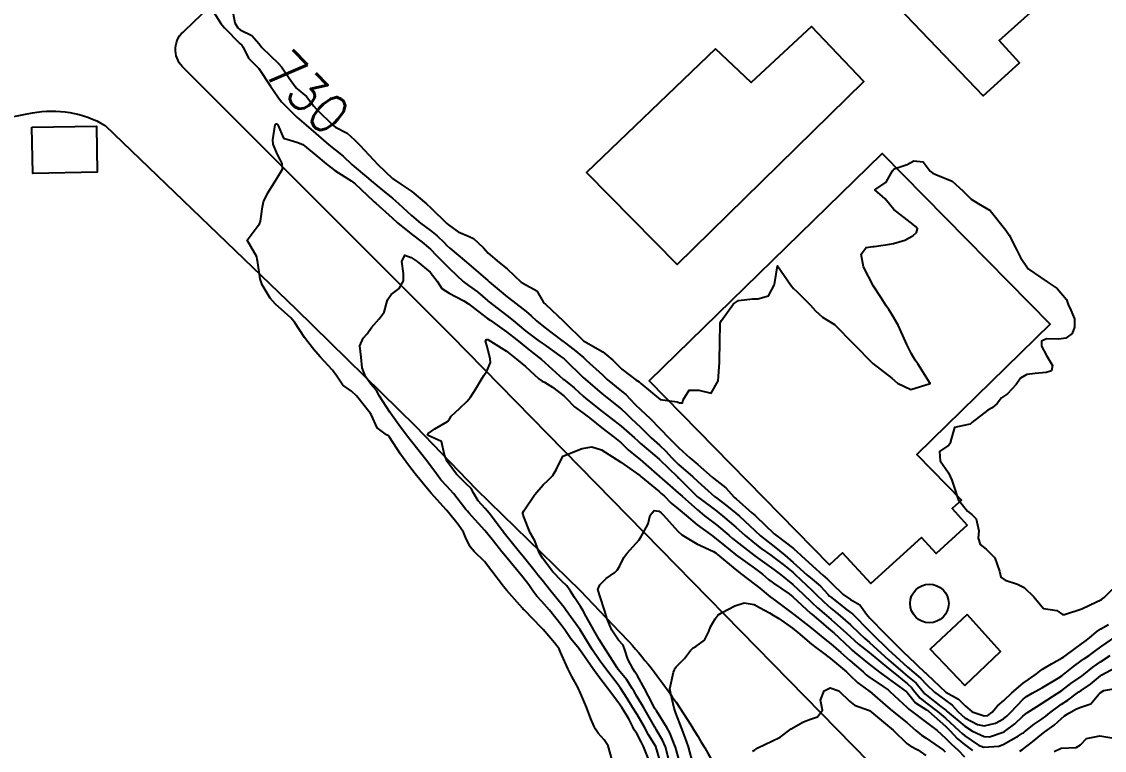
# Model space of a CAD drawing. Header units: metres. Extents: x 307586 to 320046, y 7427249 to 7434250.
# Drawn here: x 314086.2 to 314198.5, y 7432690.2 to 7432765.8 of the extents above; entities that cross this region are included whole.
import ezdxf
from ezdxf.enums import TextEntityAlignment as Align

# ---------------------------------------------------------------- set-up
doc = ezdxf.new("R2010")
doc.units = ezdxf.units.M
doc.header["$MEASUREMENT"] = 0
for name, color, linetype in [('Cotas', 45, 'Continuous'), ('Curvas de Nivel 1m', 11, 'Continuous'), ('Curvas de Nivel 5m', 15, 'Continuous'), ('Edificações', 30, 'Continuous'), ('Vias Primárias', 230, 'Continuous')]:
    doc.layers.add(name, color=color, linetype=linetype)
doc.styles.add('Style-STANDARD', font='STANDARD.shx')

msp = doc.modelspace()

# ---------------------------------------------------------------- linework, layer by layer
at = {"layer": 'Curvas de Nivel 1m', "flags": 128}
for points, elevation in [([(314105.89, 7432767.17), (314106.85, 7432765.59), (314107.24, 7432765.16), (314108.83, 7432763.53), (314109.03, 7432763.35), (314109.17, 7432763.13), (314109.7, 7432762.01), (314110.62, 7432761.11), (314110.8, 7432760.92), (314111.99, 7432759.1), (314112.76, 7432757.99), (314113.15, 7432757.48), (314113.51, 7432757.08), (314114.74, 7432755.89), (314115.7, 7432755.05), (314116.71, 7432754.21), (314118.06, 7432753.03), (314118.7, 7432752.49), (314119.52, 7432751.83), (314120.43, 7432750.99), (314120.68, 7432750.77), (314121.94, 7432749.7), (314122.65, 7432749.1), (314122.81, 7432748.97), (314123.83, 7432748.14), (314124.64, 7432747.47), (314125.26, 7432746.93), (314126.61, 7432745.7), (314127.54, 7432744.91), (314128.6, 7432744.13), (314129.29, 7432743.59), (314129.99, 7432742.88), (314130.28, 7432742.57), (314130.58, 7432742.29), (314132.31, 7432740.85), (314132.56, 7432740.64), (314133.77, 7432739.6), (314134.53, 7432738.95), (314134.68, 7432738.82), (314136.52, 7432737.27), (314137.13, 7432736.79), (314138.5, 7432735.73), (314139.01, 7432735.28), (314139.57, 7432734.76), (314140.48, 7432734.03), (314142.22, 7432732.73), (314142.46, 7432732.55), (314143.48, 7432731.74), (314144.45, 7432730.95), (314144.74, 7432730.7), (314146.42, 7432729.15), (314146.92, 7432728.67), (314148.4, 7432727.46), (314148.85, 7432727.11), (314149.28, 7432726.65), (314149.81, 7432726.07), (314150.38, 7432725.53), (314151.37, 7432724.62), (314152.36, 7432723.6), (314153.33, 7432722.6), (314153.84, 7432722.09), (314154.33, 7432721.58), (314155.46, 7432720.57), (314156.31, 7432719.87), (314157.81, 7432718.54), (314158.29, 7432718.17), (314159.21, 7432717.46), (314160.05, 7432716.51), (314160.16, 7432716.4), (314160.27, 7432716.32), (314161.91, 7432714.84), (314162.25, 7432714.56), (314162.29, 7432714.53), (314162.33, 7432714.49), (314164.23, 7432712.69), (314164.51, 7432712.46), (314166.21, 7432711.16), (314167.03, 7432710.43), (314168.19, 7432709.36), (314169.27, 7432708.4), (314169.75, 7432707.98), (314170.16, 7432707.57), (314171.38, 7432706.38), (314172.15, 7432705.88), (314173.09, 7432705.3), (314173.81, 7432704.34), (314174.13, 7432703.94), (314175.7, 7432702.32), (314176.1, 7432701.92), (314177.74, 7432700.3), (314178.08, 7432699.98), (314179.89, 7432698.27), (314179.98, 7432698.2), (314180.05, 7432698.12), (314182.01, 7432696.25), (314182.03, 7432696.24), (314183.33, 7432695.53), (314184.02, 7432694.82), (314184.74, 7432694.21), (314186.01, 7432693.79), (314186.38, 7432693.83), (314186.84, 7432694.19), (314187.38, 7432694.82), (314188.03, 7432695.4), (314188.87, 7432696.17), (314190.04, 7432697.19), (314190.61, 7432697.58), (314191.42, 7432698.14), (314191.77, 7432698.42), (314192.06, 7432698.63), (314192.99, 7432699.2), (314194.08, 7432699.81), (314194.25, 7432699.92), (314194.49, 7432700.1), (314196.09, 7432701.25), (314196.57, 7432701.6), (314197.14, 7432702.07), (314197.65, 7432702.52), (314198.11, 7432702.82), (314198.89, 7432703.28)], 731), ([(314147.41, 7432689.2), (314147, 7432690.67), (314146.61, 7432691.31), (314145.98, 7432692.01), (314145.69, 7432692.4), (314145.54, 7432692.68), (314145.2, 7432693.48), (314144.76, 7432694.69), (314144.03, 7432696.4), (314143.94, 7432696.61), (314143.89, 7432696.7), (314143.23, 7432697.89), (314142.81, 7432698.72), (314142.08, 7432700.4), (314141.94, 7432700.73), (314141.46, 7432701.36), (314140.26, 7432702.75), (314140.11, 7432702.92), (314138.29, 7432704.78), (314138.21, 7432704.86), (314138.13, 7432704.96), (314136.5, 7432706.8), (314136.16, 7432707.21), (314134.93, 7432708.81), (314134.19, 7432709.79), (314133.13, 7432710.84), (314132.71, 7432711.34), (314132.22, 7432712.33), (314132, 7432712.85), (314131.44, 7432713.65), (314130.46, 7432714.87), (314130.25, 7432715.13), (314128.66, 7432716.89), (314128.48, 7432717.1), (314128.28, 7432717.35), (314126.98, 7432718.91), (314126.31, 7432719.78), (314125.48, 7432720.93), (314124.34, 7432722.7), (314124.24, 7432722.84), (314124.04, 7432722.94), (314123.06, 7432723.67), (314122.47, 7432724.97), (314122.37, 7432725.16), (314120.92, 7432726.98), (314120.4, 7432727.47), (314119.48, 7432728.08), (314118.89, 7432729.01), (314118.42, 7432729.66), (314117.14, 7432731.03), (314116.45, 7432731.84), (314115.53, 7432733.05), (314114.48, 7432734.61), (314114.29, 7432734.87), (314114.1, 7432735.07), (314112.5, 7432736.49), (314111.97, 7432737.1), (314111.14, 7432738.49), (314110.92, 7432739.11), (314110.65, 7432741.02), (314110.63, 7432741.11), (314110.57, 7432741.4), (314109.95, 7432742.49), (314109.57, 7432743.13), (314110.6, 7432744.51), (314110.86, 7432744.84), (314110.95, 7432745.11), (314111.15, 7432746.58), (314111.28, 7432747.1), (314111.72, 7432748.03), (314112.37, 7432749.09), (314112.49, 7432749.26), (314112.66, 7432749.51), (314113.25, 7432750.51), (314113.2, 7432751.08), (314113.04, 7432751.44), (314112.69, 7432752.09), (314112.28, 7432753.09), (314112.25, 7432753.55), (314112.49, 7432755.09), (314112.61, 7432755.2), (314112.72, 7432755.14), (314112.75, 7432755.09), (314113.34, 7432753.71), (314114.71, 7432753.3), (314115.34, 7432753.05), (314116.69, 7432751.96), (314117.77, 7432751.03), (314118.67, 7432750.34), (314120.37, 7432749.28), (314120.65, 7432749.09), (314120.77, 7432748.99), (314122.64, 7432747.21), (314122.76, 7432747.1), (314122.92, 7432746.97), (314124.61, 7432745.43), (314125.18, 7432744.93), (314126.59, 7432743.8), (314127.72, 7432742.91), (314128.58, 7432742.18), (314129.22, 7432741.54), (314129.86, 7432740.88), (314130.55, 7432740.2), (314131.99, 7432738.86), (314132.53, 7432738.43), (314133.45, 7432737.76), (314134.51, 7432736.86), (314134.56, 7432736.82), (314136.5, 7432735.32), (314137.15, 7432734.79), (314138.48, 7432733.7), (314139.73, 7432732.76), (314140.16, 7432732.46), (314140.46, 7432732.25), (314142.15, 7432731.03), (314142.44, 7432730.82), (314142.49, 7432730.78), (314142.55, 7432730.73), (314144.42, 7432728.88), (314144.61, 7432728.7), (314146.4, 7432727.19), (314147.03, 7432726.67), (314148.38, 7432725.59), (314148.88, 7432725.15), (314149.41, 7432724.64), (314150.36, 7432723.72), (314151.48, 7432722.62), (314152.34, 7432721.86), (314152.99, 7432721.26), (314153.59, 7432720.59), (314154.31, 7432719.85), (314155.78, 7432718.57), (314156.29, 7432718.11), (314158.05, 7432716.54), (314158.27, 7432716.37), (314159.33, 7432715.59), (314160.26, 7432714.83), (314160.62, 7432714.51), (314162.23, 7432713.02), (314162.82, 7432712.48), (314163.59, 7432711.84), (314164.21, 7432711.36), (314165.33, 7432710.45), (314166.19, 7432709.71), (314167.61, 7432708.43), (314168.17, 7432707.96), (314169.01, 7432707.25), (314169.8, 7432706.4), (314169.97, 7432706.21), (314170.15, 7432706.06), (314171.58, 7432704.94), (314172.13, 7432704.53), (314172.23, 7432704.46), (314172.33, 7432704.37), (314174.11, 7432702.57), (314174.34, 7432702.34), (314176.09, 7432700.63), (314176.42, 7432700.32), (314178.06, 7432698.83), (314178.71, 7432698.29), (314179.43, 7432697.66), (314180.04, 7432697.03), (314180.83, 7432696.26), (314182.02, 7432695.4), (314182.69, 7432694.91), (314183.31, 7432694.23), (314184, 7432693.6), (314185.31, 7432692.89), (314185.99, 7432692.75), (314187.16, 7432693.03), (314188, 7432693.49), (314188.39, 7432693.79), (314188.77, 7432694.17), (314190.03, 7432695.52), (314190.38, 7432695.8), (314190.98, 7432696.14), (314191.65, 7432696.52), (314192.04, 7432696.74), (314193.66, 7432697.72), (314194.05, 7432697.96), (314194.13, 7432698.02), (314194.23, 7432698.1), (314195.25, 7432698.91), (314196.07, 7432699.51), (314196.41, 7432699.74), (314196.87, 7432700.07), (314197.57, 7432700.58), (314198.09, 7432700.96), (314199.66, 7432702.04)], 732), ([(314151.14, 7432689.42), (314150.67, 7432690.62), (314150.44, 7432691.1), (314149.98, 7432691.95), (314149.7, 7432692.35), (314149.56, 7432692.64), (314149.16, 7432693.48), (314148.43, 7432694.65), (314148.27, 7432694.91), (314148.02, 7432695.26), (314146.95, 7432696.67), (314146.04, 7432697.85), (314145.42, 7432698.69), (314144.08, 7432700.65), (314144.04, 7432700.7), (314143.15, 7432701.77), (314142.5, 7432702.72), (314142.11, 7432703.28), (314140.93, 7432704.74), (314140.14, 7432705.64), (314139.61, 7432706.22), (314139.21, 7432706.76), (314138.77, 7432707.38), (314138.17, 7432708.17), (314137.68, 7432708.78), (314136.2, 7432710.55), (314136, 7432710.8), (314135.12, 7432711.9), (314134.39, 7432712.82), (314134.23, 7432713.01), (314132.55, 7432714.85), (314132.41, 7432715.01), (314132.26, 7432715.2), (314130.96, 7432716.86), (314130.28, 7432717.61), (314129.67, 7432718.27), (314129.2, 7432718.89), (314128.31, 7432720.11), (314127.7, 7432720.91), (314126.34, 7432722.61), (314126.1, 7432722.92), (314125.29, 7432723.99), (314124.62, 7432724.94), (314124.37, 7432725.28), (314123.31, 7432726.96), (314122.99, 7432727.55), (314122.41, 7432728.19), (314121.83, 7432728.98), (314121.51, 7432729.89), (314121.38, 7432730.98), (314121.26, 7432732.18), (314121.6, 7432732.98), (314122.03, 7432733.41), (314122.47, 7432734.08), (314123.27, 7432734.96), (314123.77, 7432735.68), (314124.12, 7432736.95), (314124.52, 7432737.5), (314125.33, 7432738.13), (314125.8, 7432738.93), (314125.8, 7432739.67), (314125.61, 7432740.93), (314125.93, 7432741.57), (314126.57, 7432741.35), (314127.19, 7432740.91), (314128.55, 7432739.8), (314129.27, 7432738.89), (314129.75, 7432738.11), (314130.52, 7432737.63), (314132.04, 7432736.85), (314132.51, 7432736.53), (314133.45, 7432735.79), (314134.49, 7432735), (314134.77, 7432734.82), (314136.48, 7432733.64), (314137.53, 7432732.79), (314138.46, 7432732.02), (314139.17, 7432731.48), (314140.08, 7432730.76), (314140.44, 7432730.43), (314142.35, 7432728.73), (314142.41, 7432728.68), (314143.49, 7432727.8), (314144.4, 7432726.96), (314144.7, 7432726.7), (314146.38, 7432725.35), (314147.28, 7432724.67), (314148.36, 7432723.84), (314149.73, 7432722.64), (314150.05, 7432722.34), (314150.34, 7432722.09), (314152.06, 7432720.61), (314152.32, 7432720.37), (314154.19, 7432718.58), (314154.24, 7432718.53), (314154.29, 7432718.49), (314156.24, 7432716.56), (314156.27, 7432716.53), (314156.39, 7432716.44), (314158.26, 7432715.02), (314158.53, 7432714.81), (314158.88, 7432714.53), (314160.24, 7432713.36), (314161.23, 7432712.5), (314162.21, 7432711.67), (314162.88, 7432711.15), (314163.87, 7432710.47), (314164.2, 7432710.22), (314165.16, 7432709.48), (314166.18, 7432708.65), (314166.41, 7432708.44), (314168.16, 7432706.78), (314168.34, 7432706.61), (314168.54, 7432706.41), (314169.36, 7432705.61), (314170.14, 7432704.94), (314170.81, 7432704.38), (314172.12, 7432703.22), (314173.02, 7432702.36), (314173.59, 7432701.84), (314174.09, 7432701.4), (314175.27, 7432700.33), (314176.07, 7432699.61), (314177.55, 7432698.31), (314178.05, 7432697.91), (314178.93, 7432697.17), (314179.68, 7432696.28), (314179.85, 7432696.09), (314180.03, 7432695.93), (314181.51, 7432694.76), (314182.01, 7432694.38), (314182.08, 7432694.32), (314182.17, 7432694.25), (314183.99, 7432692.74), (314184.78, 7432692.21), (314185.98, 7432691.66), (314186.54, 7432691.63), (314187.98, 7432692.11), (314188.12, 7432692.18), (314189.18, 7432692.98), (314190.01, 7432693.78), (314190.2, 7432693.95), (314190.49, 7432694.15), (314191.43, 7432694.73), (314192.02, 7432695.1), (314193.58, 7432696.11), (314194.04, 7432696.43), (314194.99, 7432697.14), (314196.05, 7432697.87), (314196.17, 7432697.96), (314196.32, 7432698.08), (314197.28, 7432698.85), (314198.07, 7432699.4), (314199.07, 7432700.05)], 733), ([(314152.54, 7432688.6), (314151.96, 7432690.61), (314151.2, 7432691.84), (314150.77, 7432692.62), (314150, 7432693.95), (314149.57, 7432694.64), (314148.98, 7432695.6), (314148.29, 7432696.66), (314148.18, 7432696.81), (314148.04, 7432697), (314146.75, 7432698.67), (314146.07, 7432699.62), (314145.35, 7432700.69), (314144.1, 7432702.7), (314142.67, 7432704.72), (314142.44, 7432705.03), (314142.14, 7432705.42), (314141.08, 7432706.74), (314140.16, 7432707.86), (314139.76, 7432708.35), (314139.43, 7432708.76), (314138.2, 7432710.33), (314137.83, 7432710.78), (314136.22, 7432712.75), (314136.19, 7432712.8), (314136.06, 7432712.97), (314134.66, 7432714.82), (314134.26, 7432715.29), (314133.53, 7432716.1), (314133.08, 7432716.84), (314132.81, 7432717.37), (314132.28, 7432717.87), (314131.29, 7432718.86), (314130.31, 7432720.16), (314130.05, 7432720.87), (314129.71, 7432722.26), (314128.34, 7432722.87), (314128.3, 7432722.9), (314128.27, 7432722.97), (314128.34, 7432723.09), (314129.04, 7432723.58), (314130.36, 7432724.33), (314130.58, 7432724.65), (314130.74, 7432724.87), (314131.58, 7432725.66), (314132.39, 7432726.45), (314132.73, 7432726.84), (314133.28, 7432727.72), (314133.95, 7432728.83), (314134.13, 7432729.11), (314134.42, 7432729.54), (314134.82, 7432730.44), (314134.79, 7432730.82), (314134.46, 7432732.1), (314134.3, 7432732.66), (314134.38, 7432732.82), (314134.46, 7432732.84), (314134.54, 7432732.82), (314136.45, 7432731.61), (314137.52, 7432730.79), (314138.43, 7432730.02), (314139.83, 7432728.76), (314140.16, 7432728.5), (314140.41, 7432728.39), (314141.25, 7432727.9), (314142.4, 7432726.99), (314142.53, 7432726.87), (314142.67, 7432726.73), (314143.53, 7432725.85), (314144.38, 7432725.22), (314145.09, 7432724.69), (314146.36, 7432723.67), (314147.67, 7432722.67), (314148.34, 7432722.1), (314149.08, 7432721.4), (314150.01, 7432720.63), (314150.32, 7432720.38), (314152.06, 7432718.85), (314152.29, 7432718.64), (314152.33, 7432718.61), (314153.39, 7432717.7), (314154.28, 7432716.94), (314154.68, 7432716.58), (314156.26, 7432715.15), (314157, 7432714.55), (314158.24, 7432713.59), (314159.53, 7432712.52), (314159.9, 7432712.2), (314160.22, 7432711.94), (314162.07, 7432710.49), (314162.2, 7432710.39), (314162.51, 7432710.17), (314164.18, 7432708.97), (314164.88, 7432708.45), (314166.16, 7432707.41), (314167.24, 7432706.43), (314168.14, 7432705.56), (314168.73, 7432705), (314169.42, 7432704.4), (314170.12, 7432703.79), (314171.71, 7432702.37), (314172.1, 7432702.01), (314172.97, 7432701.24), (314174.08, 7432700.35), (314176.06, 7432698.72), (314176.55, 7432698.32), (314178.04, 7432697.1), (314178.47, 7432696.72), (314178.82, 7432696.29), (314179.37, 7432695.62), (314180.02, 7432695.12), (314181.17, 7432694.26), (314182, 7432693.54), (314183.41, 7432692.23), (314183.7, 7432691.95), (314183.98, 7432691.72), (314185.42, 7432690.75), (314185.97, 7432690.54), (314187.51, 7432690.64), (314187.97, 7432690.81), (314189.57, 7432691.74), (314189.98, 7432691.99), (314190.08, 7432692.05), (314190.19, 7432692.15), (314191.18, 7432692.95), (314192, 7432693.48), (314192.38, 7432693.75), (314192.8, 7432694.12), (314194.02, 7432695.02), (314194.68, 7432695.44), (314195.55, 7432696.08), (314195.82, 7432696.3), (314196.04, 7432696.44), (314197.02, 7432697.09), (314198.05, 7432697.94), (314198.21, 7432698.06), (314200.07, 7432699.07)], 734), ([(314154.55, 7432688.57), (314153.98, 7432690.56), (314153.98, 7432690.58), (314153.96, 7432690.61), (314153.41, 7432692.02), (314153.1, 7432692.59), (314152.01, 7432694.3), (314151.82, 7432694.61), (314151.59, 7432695.05), (314150.78, 7432696.62), (314150.05, 7432697.94), (314149.78, 7432698.37), (314149.61, 7432698.64), (314149.06, 7432699.66), (314148.75, 7432700.65), (314148.56, 7432701.13), (314148.09, 7432701.66), (314147.4, 7432702.67), (314146.86, 7432703.93), (314146.66, 7432704.67), (314146.15, 7432706.25), (314145.99, 7432706.68), (314145.95, 7432706.89), (314146.16, 7432707.4), (314146.8, 7432708.04), (314147.71, 7432708.66), (314147.95, 7432708.89), (314148.18, 7432709.29), (314148.62, 7432710.23), (314148.93, 7432710.65), (314150.22, 7432712.06), (314150.44, 7432712.41), (314150.57, 7432712.63), (314151.14, 7432713.72), (314151.38, 7432714.62), (314151.78, 7432715.09), (314152.26, 7432715.01), (314152.49, 7432714.84), (314152.74, 7432714.6), (314154.23, 7432712.96), (314154.66, 7432712.58), (314156.21, 7432711.65), (314157.92, 7432710.83), (314158.2, 7432710.66), (314158.27, 7432710.6), (314158.35, 7432710.54), (314160.18, 7432709.02), (314160.85, 7432708.5), (314162.16, 7432707.49), (314162.72, 7432707.04), (314163.39, 7432706.47), (314163.82, 7432706.13), (314164.15, 7432705.89), (314166.09, 7432704.44), (314166.13, 7432704.41), (314166.24, 7432704.33), (314168.11, 7432702.9), (314168.69, 7432702.41), (314169.46, 7432701.76), (314170.09, 7432701.25), (314171.12, 7432700.38), (314172.07, 7432699.53), (314173.44, 7432698.35), (314173.76, 7432698.06), (314174.05, 7432697.84), (314175.52, 7432696.84), (314176.03, 7432696.48), (314176.23, 7432696.32), (314178.02, 7432694.65), (314178.2, 7432694.49), (314178.46, 7432694.29), (314180, 7432693.11), (314181.11, 7432692.26), (314181.98, 7432691.49), (314182.6, 7432690.87), (314183.3, 7432690.23), (314183.95, 7432689.54)], 736), ([(314155.85, 7432688.65), (314155.33, 7432690.57), (314155, 7432691.54), (314154.63, 7432692.57), (314154.01, 7432694.06), (314153.86, 7432694.58), (314153.52, 7432696.08), (314153.4, 7432696.59), (314153.78, 7432698.31), (314153.87, 7432698.58), (314153.92, 7432698.71), (314154.06, 7432698.88), (314154.91, 7432699.73), (314155.55, 7432700.57), (314155.81, 7432700.84), (314156.09, 7432701), (314156.99, 7432701.65), (314157.45, 7432702.55), (314157.63, 7432703.02), (314158.12, 7432703.86), (314158.41, 7432704.26), (314158.82, 7432704.53), (314160.14, 7432705.2), (314161.11, 7432705.53), (314162.14, 7432705.36), (314162.71, 7432705.05), (314163.74, 7432704.47), (314164.13, 7432704.25), (314164.69, 7432703.89), (314166.11, 7432702.88), (314166.69, 7432702.43), (314168.09, 7432701.24), (314168.55, 7432700.87), (314169.21, 7432700.4), (314170.07, 7432699.75), (314171.71, 7432698.37), (314172.05, 7432698.04), (314172.9, 7432697.22), (314174.03, 7432696.38), (314174.09, 7432696.34), (314176.02, 7432694.69), (314176.46, 7432694.32), (314177.99, 7432693.1), (314178.91, 7432692.29), (314179.49, 7432691.79), (314179.97, 7432691.47), (314181.78, 7432690.25), (314181.96, 7432690.07)], 737), ([(314161.96, 7432690.13), (314162.19, 7432690.25), (314162.54, 7432690.48), (314163.97, 7432691.18), (314164.84, 7432691.58), (314165.98, 7432692.44), (314167.25, 7432693.17), (314168, 7432693.45), (314168.7, 7432693.71), (314169.24, 7432694.4), (314169.04, 7432695.43), (314169.41, 7432696.4), (314170.04, 7432696.69), (314170.91, 7432696.38), (314172.02, 7432695.32), (314172.56, 7432694.91), (314174.01, 7432694.38), (314174.09, 7432694.34), (314175.99, 7432692.79), (314176.55, 7432692.31), (314177.97, 7432690.92), (314178.34, 7432690.67), (314179.13, 7432690.28), (314179.95, 7432689.7)], 738), ([(314193.26, 7432690.11), (314193.97, 7432690.45), (314195.53, 7432690.53), (314195.97, 7432690.8), (314196.61, 7432691.44), (314197.98, 7432691.72), (314199.43, 7432691.49)], 736)]:
    msp.add_lwpolyline(points, dxfattribs=dict(at, elevation=elevation))
at = {"layer": 'Curvas de Nivel 5m', "flags": 128}
for points, elevation in [([(314108.02, 7432767.15), (314108.31, 7432765.68), (314108.62, 7432765.14), (314108.84, 7432764.96), (314110.06, 7432764.35), (314110.83, 7432763.49), (314111.1, 7432763.11), (314112.81, 7432761.47), (314113.14, 7432761.09), (314113.94, 7432759.92), (314114.54, 7432759.07), (314114.64, 7432758.94), (314114.77, 7432758.81), (314115.74, 7432758.03), (314116.48, 7432757.04), (314116.75, 7432756.71), (314118.48, 7432755.02), (314118.72, 7432754.85), (314119.94, 7432754.23), (314120.71, 7432753.55), (314121.25, 7432752.98), (314122.69, 7432751.46), (314123.11, 7432750.97), (314124.66, 7432749.51), (314125.52, 7432748.93), (314126.65, 7432748.17), (314128.18, 7432746.9), (314128.63, 7432746.5), (314130.29, 7432744.87), (314130.46, 7432744.73), (314130.6, 7432744.61), (314131.45, 7432744), (314132.59, 7432743.51), (314133.03, 7432743.29), (314133.53, 7432742.84), (314134.07, 7432742.32), (314134.57, 7432741.78), (314135.71, 7432740.81), (314136.55, 7432740.16), (314137.98, 7432738.79), (314138.53, 7432738.48), (314139.62, 7432737.86), (314140.27, 7432736.75), (314140.37, 7432736.61), (314140.51, 7432736.48), (314142.38, 7432734.73), (314142.49, 7432734.63), (314144.46, 7432732.7), (314146.45, 7432731.55), (314147.49, 7432730.67), (314148.43, 7432729.75), (314149.89, 7432728.64), (314150.21, 7432728.43), (314150.41, 7432728.27), (314152.39, 7432726.61), (314154.16, 7432726.35), (314154.39, 7432726.27), (314154.71, 7432726.26), (314154.8, 7432726.58), (314155.4, 7432727.57), (314156.4, 7432727.57), (314157.68, 7432727.27), (314158.41, 7432728.54), (314158.55, 7432730.43), (314158.55, 7432730.54), (314158.55, 7432730.65), (314158.58, 7432732.54), (314158.61, 7432734.42), (314158.62, 7432734.54), (314158.75, 7432734.79), (314160.01, 7432736.52), (314160.52, 7432736.86), (314161.98, 7432737.03), (314162.52, 7432737.05), (314163.65, 7432737.35), (314164.23, 7432738.47), (314164.28, 7432738.73), (314164.56, 7432740.47), (314165.95, 7432738.45), (314166.21, 7432738.12), (314166.53, 7432737.83), (314167.95, 7432736.43), (314168.51, 7432735.8), (314169.23, 7432735.14), (314170.49, 7432734.39), (314172.46, 7432732.37), (314174.44, 7432730.35), (314176.42, 7432728.82), (314177.02, 7432728.31), (314178.41, 7432727.63), (314180.41, 7432728.27), (314179.11, 7432730.29), (314178.85, 7432730.69), (314178.45, 7432731.35), (314177.97, 7432732.3), (314177.55, 7432733.24), (314177.08, 7432734.31), (314176.5, 7432735.32), (314176.11, 7432735.93), (314175.85, 7432736.33), (314175.32, 7432737.14), (314174.53, 7432738.35), (314173.49, 7432740.36), (314173.24, 7432741.69), (314173.77, 7432742.36), (314174.46, 7432742.47), (314174.58, 7432742.49), (314176.2, 7432742.72), (314176.59, 7432742.78), (314177.77, 7432743.13), (314178.6, 7432743.59), (314178.98, 7432743.92), (314179.07, 7432744.29), (314178.88, 7432744.56), (314178.62, 7432744.74), (314176.63, 7432746.32), (314175.74, 7432747.43), (314174.65, 7432748.35), (314175.85, 7432749.15), (314176.48, 7432750.32), (314176.68, 7432750.53), (314178, 7432750.99), (314178.69, 7432751.37), (314179.67, 7432751.26), (314180.4, 7432750.27), (314180.68, 7432750.07), (314180.99, 7432749.95), (314182.67, 7432749.24), (314183.77, 7432748.24), (314184.64, 7432747.37), (314185.37, 7432746.95), (314186.63, 7432746.2), (314188.24, 7432744.18), (314188.6, 7432743.65), (314189.36, 7432742.17), (314189.77, 7432741.35), (314190.56, 7432740.15), (314192.54, 7432738.82), (314193.56, 7432738.12), (314194.52, 7432736.97), (314194.75, 7432736.34), (314194.87, 7432736.1), (314195.38, 7432734.98), (314195.38, 7432734.1), (314195.13, 7432733.45), (314194.48, 7432732.95), (314193.73, 7432732.87), (314192.47, 7432732.89), (314191.95, 7432732.65), (314191.93, 7432732.14), (314192.45, 7432731.18), (314193.07, 7432730.12), (314192.98, 7432729.58), (314192.43, 7432729.39), (314191.27, 7432729.3), (314190.43, 7432729.2), (314189.76, 7432728.82), (314189.33, 7432728.17), (314188.4, 7432727.18), (314187.8, 7432726.79), (314187.33, 7432726.19), (314186.84, 7432725.74), (314186.39, 7432725.49), (314184.71, 7432724.22), (314184.54, 7432724.06), (314184.37, 7432724.02), (314182.92, 7432723.69), (314182.52, 7432722.25), (314182.49, 7432722.1), (314182.34, 7432721.86), (314181.37, 7432721.22), (314181.43, 7432720.26), (314182.3, 7432719.01), (314182.66, 7432718.25), (314182.8, 7432717.73), (314183.29, 7432716.24), (314184.26, 7432715.01), (314184.71, 7432714.67), (314185.15, 7432714.22), (314185.45, 7432712.99), (314185.39, 7432712.21), (314185.59, 7432711.58), (314186.21, 7432711.09), (314187.1, 7432710.19), (314187.57, 7432708.79), (314187.73, 7432708.18), (314188.17, 7432707.87), (314189.45, 7432707.44), (314190.16, 7432707.1), (314191.15, 7432706.14), (314192.14, 7432704.93), (314193.54, 7432704.72), (314194.13, 7432704.32), (314194.33, 7432704.3), (314196.14, 7432704.9), (314196.93, 7432705.29), (314198.15, 7432705.87), (314198.43, 7432706.06), (314200.17, 7432707.77)], 730), ([(314153.31, 7432689.22), (314152.94, 7432690.6), (314152.66, 7432691.29), (314151.98, 7432692.39), (314151.9, 7432692.53), (314151.85, 7432692.61), (314151.67, 7432692.93), (314150.69, 7432694.62), (314150.02, 7432695.77), (314149.7, 7432696.31), (314149.51, 7432696.64), (314148.94, 7432697.54), (314148.05, 7432698.61), (314148.02, 7432698.66), (314147.93, 7432698.79), (314146.74, 7432700.67), (314146.09, 7432701.71), (314145.52, 7432702.69), (314144.73, 7432704.09), (314144.4, 7432704.7), (314144.14, 7432705.15), (314143.52, 7432706.08), (314143.11, 7432706.72), (314142.72, 7432707.28), (314142.16, 7432707.8), (314141.28, 7432708.74), (314140.19, 7432710.14), (314139.87, 7432710.75), (314139.4, 7432711.95), (314138.92, 7432712.77), (314138.25, 7432714.44), (314138.17, 7432714.78), (314138.17, 7432714.87), (314138.26, 7432715.07), (314139.42, 7432716.76), (314140.28, 7432717.76), (314140.79, 7432718.25), (314141.26, 7432718.74), (314141.65, 7432719.39), (314142.32, 7432720.73), (314144.33, 7432721.53), (314145.32, 7432721.7), (314146.33, 7432721.38), (314147.46, 7432720.67), (314148.31, 7432720.09), (314149.96, 7432718.98), (314150.29, 7432718.73), (314150.41, 7432718.63), (314152.28, 7432717.06), (314152.52, 7432716.86), (314152.8, 7432716.6), (314153.55, 7432715.87), (314154.26, 7432715.26), (314155.08, 7432714.57), (314156.24, 7432713.62), (314157.72, 7432712.55), (314158.22, 7432712.16), (314159.11, 7432711.42), (314160.2, 7432710.54), (314160.24, 7432710.51), (314162.18, 7432709.11), (314163.02, 7432708.48), (314163.65, 7432707.95), (314164.16, 7432707.56), (314165.77, 7432706.44), (314166.15, 7432706.14), (314168.03, 7432704.42), (314168.13, 7432704.33), (314168.58, 7432703.96), (314170.11, 7432702.66), (314170.4, 7432702.39), (314172.09, 7432700.8), (314172.32, 7432700.6), (314172.6, 7432700.36), (314174.07, 7432699.17), (314175.16, 7432698.33), (314176.05, 7432697.68), (314177.94, 7432696.3), (314178.03, 7432696.19), (314178.88, 7432695.15), (314180.01, 7432694.42), (314180.24, 7432694.27), (314181.99, 7432692.72), (314182.46, 7432692.24), (314183.18, 7432691.44), (314183.97, 7432690.82), (314184.77, 7432690.21)], 735), ([(314189.7, 7432690.15), (314189.96, 7432690.32), (314191.02, 7432691.09), (314191.98, 7432691.9), (314192.3, 7432692.13), (314193.27, 7432692.83), (314194, 7432693.51), (314194.32, 7432693.79), (314194.77, 7432694.09), (314195.56, 7432694.54), (314196.02, 7432694.7), (314197.06, 7432695.03), (314197.9, 7432696.06), (314197.97, 7432696.13), (314198.03, 7432696.18), (314198.39, 7432696.41), (314200.04, 7432696.69)], 735)]:
    msp.add_lwpolyline(points, dxfattribs=dict(at, elevation=elevation))
at = {"layer": 'Edificações'}
for points in [[(314177.05, 7432767.32), (314185.89, 7432758.11), (314189.66, 7432761.52), (314187.56, 7432763.85), (314192.72, 7432768.5), (314192.22, 7432769.05), (314194.92, 7432771.48), (314188.83, 7432777.54), (314186.44, 7432775.33), (314185.98, 7432775.88)], [(314158.13, 7432762.98), (314144.77, 7432750.16), (314154.17, 7432740.59), (314173.52, 7432759.58), (314168.1, 7432765.28), (314161.83, 7432759.48)], [(314087.26, 7432754.85), (314093.94, 7432754.96), (314094.03, 7432750.17), (314087.34, 7432750.05)], [(314151.27, 7432728.53), (314175.43, 7432752.11), (314192.83, 7432734.41), (314179.01, 7432720.9), (314183.64, 7432716.16), (314182.68, 7432715.29), (314184.25, 7432713.57), (314181.02, 7432710.63), (314179.49, 7432712.31), (314174.24, 7432707.52), (314171.32, 7432710.72), (314169.96, 7432709.47)], [(314184.22, 7432704.31), (314180.41, 7432700.7), (314183.98, 7432696.94), (314187.69, 7432700.47)]]:
    msp.add_lwpolyline(points, close=True, dxfattribs=at)
msp.add_circle((314180.32, 7432705.45), 2, dxfattribs=at)
at = {"layer": 'Vias Primárias'}
msp.add_lwpolyline([(314121, 7432626.33), (314156.21, 7432659.51), (314179.43, 7432681.93), (314179.63, 7432682.94), (314177.41, 7432685.56), (314130.77, 7432733.21), (314102.88, 7432761.1, -0.454245), (314103.13, 7432764.89), (314135.39, 7432795.89), (314146.66, 7432806.42, -0.347516), (314153.25, 7432806.96, -0.140779), (314155.46, 7432804.36), (314163.22, 7432812.21), (314151.84, 7432820.04), (314141.13, 7432825.9), (314133.51, 7432829.64), (314129.13, 7432831.19, 0.026005), (314123.45, 7432832.86, 0.03505), (314118.8, 7432833.64, 0.218632), (314113.25, 7432831.7, 0.175663), (314109.51, 7432824.09, -0.027012), (314107.88, 7432814.23, -0.215184), (314101.79, 7432806.07), (314044.9, 7432775.68)], format="xyb", dxfattribs=at)
msp.add_lwpolyline([(314121, 7432626.33), (314156.21, 7432659.51), (314179.43, 7432681.93), (314179.63, 7432682.94), (314177.41, 7432685.56), (314130.77, 7432733.21), (314102.88, 7432761.1, -0.454245), (314103.13, 7432764.89), (314135.39, 7432795.89), (314146.66, 7432806.42, -0.347516), (314153.25, 7432806.96, -0.140779), (314155.46, 7432804.36), (314163.22, 7432812.21), (314151.84, 7432820.04), (314141.13, 7432825.9), (314133.51, 7432829.64), (314129.13, 7432831.19, 0.026005), (314123.45, 7432832.86, 0.03505), (314118.8, 7432833.64, 0.218632), (314113.25, 7432831.7, 0.175663), (314109.51, 7432824.09, -0.027012), (314107.88, 7432814.23, -0.215184), (314101.79, 7432806.07), (314044.9, 7432775.68)], format="xyb", dxfattribs=at)
at = {"layer": 'Vias Primárias', "elevation": 727.71}
msp.add_lwpolyline([(314064.36, 7432751.82, -0.002316), (314087.32, 7432756.33, -0.181335), (314094.84, 7432755.04), (314114.62, 7432736.01), (314127.03, 7432723.85), (314133.32, 7432717.29), (314144.11, 7432706.78), (314148.15, 7432702.56, -0.038294), (314153.26, 7432696.35, -0.033669), (314159.03, 7432686.8, -0.268347), (314158.37, 7432672.82), (314124.14, 7432640.81), (314113.88, 7432635.35)], format="xyb", dxfattribs=at)
msp.add_lwpolyline([(314064.36, 7432751.82, -0.002316), (314087.32, 7432756.33, -0.181335), (314094.84, 7432755.04), (314114.62, 7432736.01), (314127.03, 7432723.85), (314133.32, 7432717.29), (314144.11, 7432706.78), (314148.15, 7432702.56, -0.038294), (314153.26, 7432696.35, -0.033669), (314159.03, 7432686.8, -0.268347), (314158.37, 7432672.82), (314124.14, 7432640.81), (314113.88, 7432635.35)], format="xyb", dxfattribs=at)

# ---------------------------------------------------------------- texts
at = {"layer": 'Cotas', "style": 'Style-STANDARD'}
msp.add_text('730', height=4, rotation=314.5773, dxfattribs=at).set_placement((314115.83, 7432758.48, 730), align=Align.MIDDLE_CENTER)

doc.saveas('drawing.dxf')
